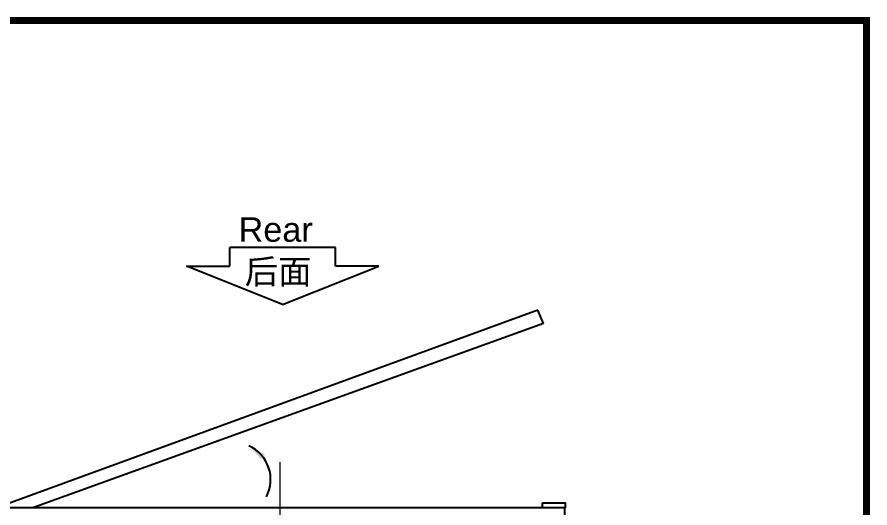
# Model space of a CAD drawing. Extents: x 81444 to 119867, y -54816 to -29062.
# Drawn here: x 84498 to 85681, y -47574 to -46891 of the extents above; entities that cross this region are included whole.
import ezdxf
from ezdxf.enums import TextEntityAlignment as Align
from ezdxf.lldxf.tags import DXFTag

# ---------------------------------------------------------------- set-up
doc = ezdxf.new("R2010")
doc.units = 0
doc.header["$LTSCALE"] = 100
doc.header["$MEASUREMENT"] = 0
for name, color, linetype in [('PANEL', 7, 'Continuous'), ('PARTS', 6, 'Continuous'), ('t', 1, 'Continuous')]:
    doc.layers.add(name, color=color, linetype=linetype)
doc.styles.add('HZ', font='arial.ttf', dxfattribs={"width": 0.7})
doc.styles.get("Standard").update_dxf_attribs({"font": ''})
doc.styles.get('Standard').set_extended_font_data('SimSun')
tags = doc.linetypes.add('CENTER', pattern=[2, 1.25, -0.25, 0.25, -0.25]).pattern_tags.tags
tags[10:11] = [DXFTag(74, 4), DXFTag(75, 0), DXFTag(340, '0'), DXFTag(46, 1.0), DXFTag(50, 0.0), DXFTag(44, 0.0), DXFTag(45, 0.0)]
tags[8:9] = [DXFTag(74, 4), DXFTag(75, 0), DXFTag(340, '0'), DXFTag(46, 1.0), DXFTag(50, 0.0), DXFTag(44, 0.0), DXFTag(45, 0.0)]
tags[6:7] = [DXFTag(74, 4), DXFTag(75, 0), DXFTag(340, '0'), DXFTag(46, 1.0), DXFTag(50, 0.0), DXFTag(44, 0.0), DXFTag(45, 0.0)]
tags[4:5] = [DXFTag(74, 4), DXFTag(75, 0), DXFTag(340, '0'), DXFTag(46, 1.0), DXFTag(50, 0.0), DXFTag(44, 0.0), DXFTag(45, 0.0)]
tags = doc.linetypes.add('HIDDEN', pattern=[0.375, 0.25, -0.125]).pattern_tags.tags
tags[6:7] = [DXFTag(74, 4), DXFTag(75, 0), DXFTag(340, '0'), DXFTag(46, 1.0), DXFTag(50, 0.0), DXFTag(44, 0.0), DXFTag(45, 0.0)]
tags[4:5] = [DXFTag(74, 4), DXFTag(75, 0), DXFTag(340, '0'), DXFTag(46, 1.0), DXFTag(50, 0.0), DXFTag(44, 0.0), DXFTag(45, 0.0)]

# ---------------------------------------------------------------- blocks, each defined once
blk = doc.blocks.new('图框')
at = {"layer": 't', "color": 7, "const_width": 9.62}
blk.add_lwpolyline([(4115.6, -3151.6), (4115.6, 0), (0, 0), (0, -3151.6)], close=True, dxfattribs=at)
at = {"color": 7, "flags": 8}
for tag, p, height in [('DWG.NAME:', (1381.6, -2910.4), 25), ('PROJECTNAME：', (3339.1, -2913.1), 25), ('PROJECTNAME:', (3125.5, -2912.8), 24), ('DWG.NO.:', (3128.2, -3030.4), 24), ('图纸编号', (3315.4, -3052.4), 24), ('FILENO.:', (3128.7, -3106.1), 24), ('文档号', (3317.7, -3124.1), 24)]:
    blk.add_attdef(tag, p, '', height=height, dxfattribs=at)
for tag, p in [('图纸名称:', (1377.8, -2965.9)), ('项目名称：', (3121.6, -2984.3)), ('项目名称：', (3325, -2984.3))]:
    blk.add_attdef(tag, text='', height=25, dxfattribs=at).set_placement(p, align=Align.BOTTOM_LEFT)
for tag, height, p in [('RENLIU', 24, (698.2, -2950.4)), ('SHUFENWANG', 24, (885.8, -2950.4)), ('FANGHOU', 24, (1069.7, -2950.4)), ('DANDANLI', 24, (1250, -2950.4)), ('A', 23, (59.9, -2974.9)), ('设计时间', 23, (213.9, -2974.9)), ('刘仁', 23, (698.2, -3002.2)), ('王姝芬', 23, (885.8, -3002.2)), ('侯方', 23, (1069.7, -3002.2)), ('李丹丹', 23, (1250, -3002.2)), ('#10STATIONONTROLCABINETCOVER', 30, (1777.9, -3017.2)), ('PAGEXOFX', 24, (3953.7, -3039.1)), ('REV.', 24, (59.4, -3063)), ('DATE', 24, (208.9, -3063)), ('DESCRIPTION', 24, (451.7, -3063)), ('PREPARED', 24, (698.2, -3063)), ('CHECKED', 24, (885.8, -3063)), ('SIGNED', 24, (1069.7, -3063)), ('APPROVED', 24, (1250, -3063)), ('图纸名称', 30, (1777.9, -3094.7)), ('第几页共几页', 24, (3953.7, -3114.1))]:
    blk.add_attdef(tag, text='', height=height, dxfattribs=at).set_placement(p, align=Align.MIDDLE)
at = {"color": 7, "width": 0.8, "flags": 8}
blk.add_attdef('HANGZHOUHOLLYSYSAUTOMATIONCO.,LTD.', text='', height=24, dxfattribs=at).set_placement((2770.1, -3045.7), align=Align.MIDDLE)

msp = doc.modelspace()

# ---------------------------------------------------------------- linework, layer by layer
at = {"color": 1, "linetype": 'CENTER', "lineweight": 20}
msp.add_line((84862.9, -48453.7), (84862.9, -47509.9), dxfattribs=at)
at = {"color": 7, "linetype": 'Continuous'}
for p, q in [((85257.4, -47573.5), (84470, -47573.5)), ((85226.7, -47566.5), (85258.7, -47566.5)), ((85226.7, -47573.5), (85226.7, -47566.5)), ((85257.4, -47573.5), (85257.4, -47592)), ((85258.7, -47573.5), (85258.7, -47566.5))]:
    msp.add_line(p, q, dxfattribs=at)
at = {"layer": 'PANEL', "linetype": 'HIDDEN'}
for p, q in [((85220.3, -47298.9), (84469, -47573.5)), ((85228.1, -47317.4), (85220.3, -47298.9)), ((85228.1, -47317.4), (84519.3, -47573.5))]:
    msp.add_line(p, q, dxfattribs=at)
at = {"layer": 'PANEL'}
msp.add_arc((84798, -47534.1), 51.5, 332.1889, 65.7191, dxfattribs=at)
at = {"layer": 'PANEL', "color": 0, "linetype": 'ByBlock'}
msp.add_solid([(84841.5, -47499.1), (84836.4, -47505.6), (84819.3, -47486.9)], dxfattribs=at)
at = {"layer": 'PARTS', "color": 7}
for p, q in [((84939.5, -47211.8), (84792.7, -47211.8)), ((84792.7, -47237.6), (84792.7, -47211.8)), ((84939.5, -47237.6), (84939.5, -47211.8)), ((84866.1, -47291), (84732.5, -47237.6)), ((84732.5, -47237.6), (84792.7, -47237.6)), ((84866.1, -47291), (84999.8, -47237.6)), ((84999.8, -47237.6), (84939.5, -47237.6))]:
    msp.add_line(p, q, dxfattribs=at)

# ---------------------------------------------------------------- block references
at = {"color": 1}
msp.add_blockref('图框', (81560.7, -46896.2), dxfattribs=at)

# ---------------------------------------------------------------- texts
at = {"color": 7, "style": 'HZ'}
for s, p in [('Rear', (84805, -47203.7)), ('后面', (84813.6, -47262.1))]:
    msp.add_text(s, height=34, dxfattribs=at).set_placement(p)

doc.saveas('drawing.dxf')
